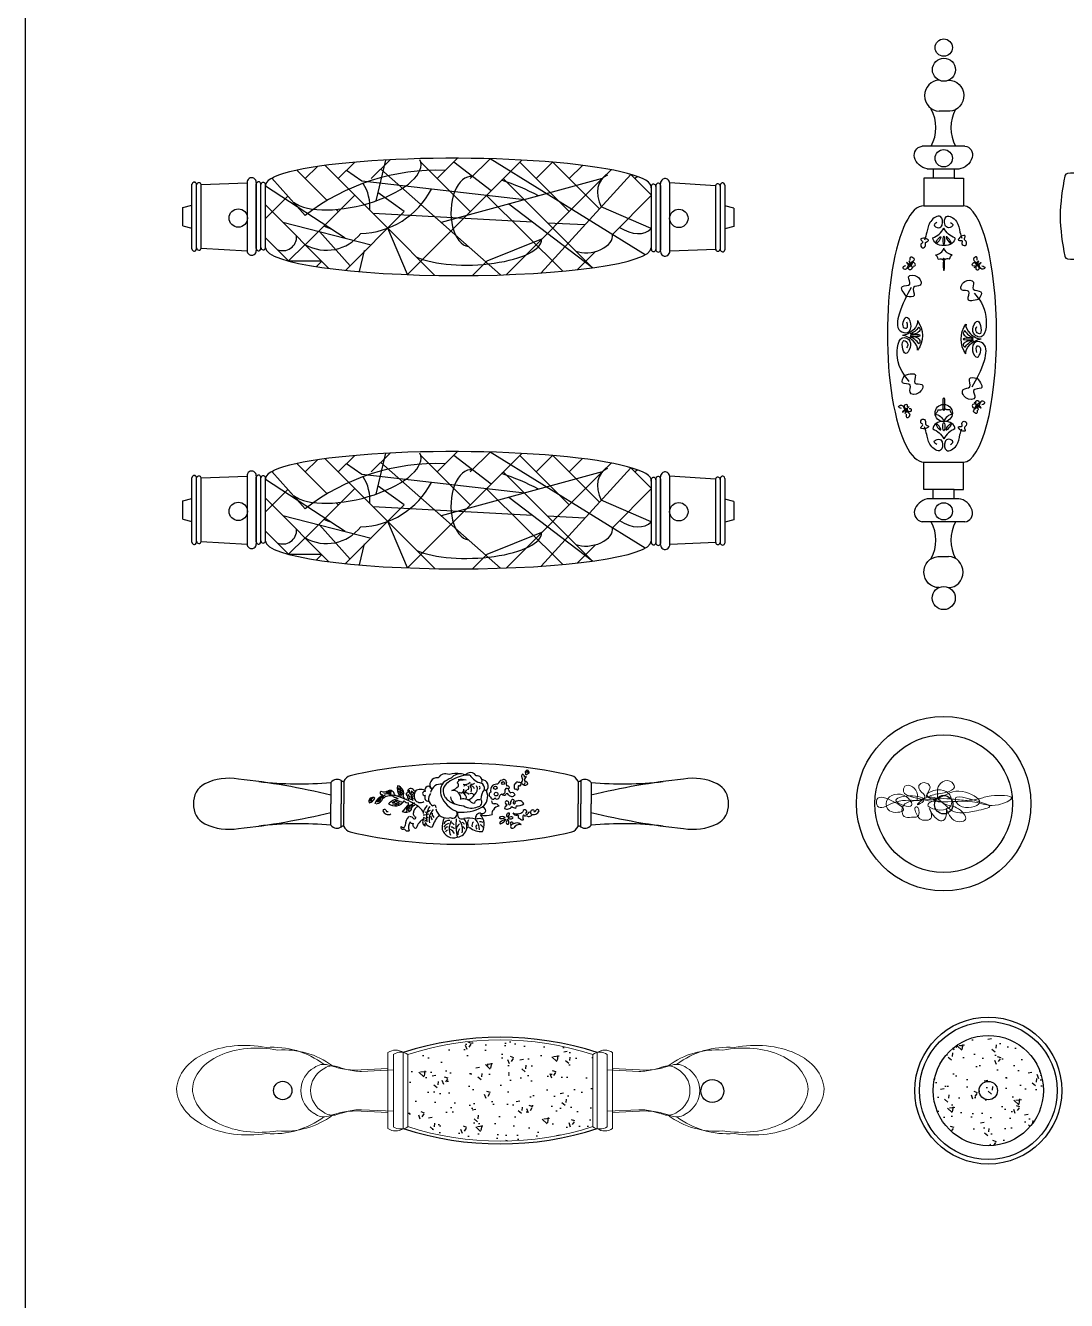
# Model space of a CAD drawing. Header units: millimetres. Extents: x -159347 to -158123, y -76894 to -75818.
# Drawn here: x -159347.4 to -159120.2, y -76603.3 to -76325.1 of the extents above; entities that cross this region are included whole.
import ezdxf

# ---------------------------------------------------------------- set-up
doc = ezdxf.new("R2010")
doc.units = ezdxf.units.MM
doc.header["$LTSCALE"] = 2
doc.header["$MEASUREMENT"] = 0
doc.layers.get('0').update_dxf_attribs({"linetype": 'CONTINUOUS'})
doc.layers.add('标注', color=7, linetype='CONTINUOUS', lineweight=25)

# ---------------------------------------------------------------- blocks, each defined once
blk = doc.blocks.new('LT-03')
h = blk.add_hatch()
h.set_pattern_fill('AR-CONC', color=256, scale=0.05, style=0)
h.set_pattern_definition([(50, (-878.0604, -2109.986), (9.109233, -0.796954), [0.9525, -10.4775]), (355, (-878.06, -2109.986), (-1.76214, 9.552832), [0.762, -8.382]), (100.451, (-877.301, -2110.052), (7.347125, 8.755834), [0.8095, -8.9045]), (46.1842, (-878.06, -2107.446), (13.55395, -2.102116), [1.42875, -15.71625]), (96.6356, (-876.931, -2107.621), (11.87021, 12.37128), [1.21425, -13.35675]), (351.184, (-878.06, -2107.446), (11.87023, 12.37126), [1.143, -12.573]), (21, (-876.7904, -2108.081), (7.580744, -5.113276), [0.9525, -10.4775]), (326, (-876.79, -2108.081), (3.0901, 9.2094), [0.762, -8.382]), (71.4514, (-876.159, -2108.507), (10.670825, 4.096143), [0.8095, -8.9045]), (37.5, (-878.0604, -2109.986), (0.15443, 4.227752), [0, -8.2804, 0, -8.509, 0, -8.41375]), (7.5, (-878.0604, -2109.986), (3.340983, 5.009029), [0, -4.8514, 0, -8.0899, 0, -3.20675]), (327.5, (-880.8925, -2109.986), (6.77953, -0.286437), [0, -3.175, 0, -9.906, 0, -13.1445]), (317.5, (-882.1625, -2109.986), (7.406459, 1.271325), [0, -4.1275, 0, -6.5786, 0, -9.3345])])
edge = h.paths.add_edge_path()
edge.add_arc((52.91, -0.64), 65.46, 162.1035, 197.8965)
edge.add_line((-9.39, -20.76), (6.34, -20.76))
edge.add_arc((-55.96, -0.64), 65.46, 342.1035, 377.8965)
edge.add_line((-9.39, 19.47), (6.34, 19.47))
at = {"lineweight": 13}
for p, q in [((-6.32, 23.81), (-5.97, 31.08)), ((3.27, 23.81), (2.92, 31.08)), ((-6.02, 22.64), (-5.69, 29.55)), ((2.97, 22.64), (2.64, 29.55)), ((-9.8, 23.81), (6.75, 23.81)), ((-9.39, 22.64), (6.34, 22.64)), ((-9.8, 20.47), (6.75, 20.47)), ((-9.39, 19.47), (6.34, 19.47)), ((-9.8, -21.76), (6.75, -21.76)), ((-9.39, -20.76), (6.34, -20.76)), ((-9.39, -23.93), (6.34, -23.93)), ((-6.02, -23.93), (-5.69, -30.83)), ((2.97, -23.93), (2.64, -30.83)), ((-9.8, -25.09), (6.75, -25.09)), ((-6.32, -25.09), (-5.97, -32.37)), ((3.27, -25.09), (2.92, -32.37))]:
    blk.add_line(p, q, dxfattribs=at)
for centre, radius in [((-1.52, 46.71), 2), ((-1.63, -46.79), 2.5)]:
    blk.add_circle(centre, radius)
for centre, radius, start, end in [((7.46, 48.84), 18.4, 175.5402, 216.9799), ((-10.51, 48.84), 18.4, 323.0201, 4.4598), ((7.07, 46.35), 17.44, 175.2674, 216.7578), ((-10.12, 46.35), 17.44, 323.2422, 4.7326), ((-1.52, 37.06), 5.71, 29.59, 150.41), ((-3.9, 37.78), 3.33, 140.8778, 197.6437), ((-1.52, 35.32), 5.33, 28.9979, 151.0021), ((0.85, 37.78), 3.33, 342.3563, 39.1222), ((-56.89, 20.92), 52.27, 15.1217, 17.6437), ((-3.73, 35.91), 3.17, 140.8778, 197.6437), ((0.68, 35.91), 3.17, 342.3563, 39.1222), ((53.84, 20.92), 52.27, 162.3563, 164.8783), ((-54.07, 19.9), 49.66, 15.1217, 17.6437), ((-19.31, 31.08), 13.34, 0, 15.1217), ((16.26, 31.08), 13.34, 164.8783, 180), ((51.02, 19.9), 49.66, 162.3563, 164.8783), ((-18.36, 29.55), 12.67, 0, 15.1217), ((15.31, 29.55), 12.67, 164.8783, 180), ((-7.4, 22.14), 2.92, 145.2169, 214.7831), ((-7.11, 21.06), 2.78, 145.2169, 214.7831), ((4.06, 21.06), 2.78, 325.2169, 34.7831), ((4.35, 22.14), 2.92, 325.2169, 34.7831), ((-7.4, -23.43), 2.92, 145.2169, 214.7831), ((-7.11, -22.34), 2.78, 145.2169, 214.7831), ((4.06, -22.34), 2.78, 325.2169, 34.7831), ((4.35, -23.43), 2.92, 325.2169, 34.7831), ((-19.31, -32.37), 13.34, 344.8783, 0), ((-18.36, -30.83), 12.67, 344.8783, 0), ((15.31, -30.83), 12.67, 180, 195.1217), ((16.26, -32.37), 13.34, 180, 195.1217), ((-56.89, -22.21), 52.27, 342.3563, 344.8783), ((-54.07, -21.19), 49.66, 342.3563, 344.8783), ((51.02, -21.19), 49.66, 195.1217, 197.6437), ((53.84, -22.21), 52.27, 195.1217, 197.6437), ((7.07, -47.63), 17.44, 143.2422, 184.7326), ((-3.9, -39.06), 3.33, 162.3563, 219.1222), ((-3.73, -37.2), 3.17, 162.3563, 219.1222), ((0.68, -37.2), 3.17, 320.8778, 17.6437), ((0.85, -39.06), 3.33, 320.8778, 17.6437), ((-10.12, -47.63), 17.44, 355.2674, 36.7578), ((7.46, -50.13), 18.4, 143.0201, 184.4598), ((-1.52, -38.35), 5.71, 209.59, 330.41), ((-1.52, -36.61), 5.33, 208.9979, 331.0021), ((-10.51, -50.13), 18.4, 355.5402, 36.9799)]:
    blk.add_arc(centre, radius, start, end, dxfattribs=at)
at = {"color": 7}
for centre, start, end in [((55.4, -0.64), 162.0547, 197.9453), ((-58.45, -0.64), 342.0547, 17.9453)]:
    blk.add_arc(centre, 68.53, start, end, dxfattribs=at)
at = {"color": 7, "lineweight": 0}
for centre, start, end in [((52.91, -0.64), 162.1035, 197.8965), ((-55.96, -0.64), 342.1035, 17.8965)]:
    blk.add_arc(centre, 65.46, start, end, dxfattribs=at)
at = {"lineweight": 13, "extrusion": (0, 0, -1)}
for centre, major_axis, ratio, start_param, end_param in [((0.4, 52.54), (2.09, -17.28), 0.66021, 1.519677, 3.186561), ((0.4, 49.97), (2.11, -16.37), 0.660828, 1.522226, 3.18911), ((-3.34, -51.48), (2.8, -16.11), 0.664276, 4.677946, 6.3436), ((-3.34, -54.06), (2.82, -17), 0.663724, 4.675452, 6.341106)]:
    blk.add_ellipse(centre, major_axis=major_axis, ratio=ratio, start_param=start_param, end_param=end_param, dxfattribs=at)
at = {"lineweight": 13}
for centre, major_axis, ratio, start_param, end_param in [((-3.34, 52.77), (-2.82, -17), 0.663724, 1.533859, 3.199513), ((-3.34, 50.2), (-2.8, -16.11), 0.664276, 1.536354, 3.202008), ((0.4, -51.26), (-2.11, -16.37), 0.660828, 4.663818, 6.330702), ((0.4, -53.82), (-2.09, -17.28), 0.66021, 4.66127, 6.328153)]:
    blk.add_ellipse(centre, major_axis=major_axis, ratio=ratio, start_param=start_param, end_param=end_param, dxfattribs=at)
blk = doc.blocks.new('lt-04')
h = blk.add_hatch()
h.set_pattern_fill('AR-CONC', color=256, scale=0.05, style=0)
h.set_pattern_definition([(50, (66909.999, -2663.244), (9.109233, -0.796954), [0.9525, -10.4775]), (355, (66909.999, -2663.244), (-1.76214, 9.55283), [0.762, -8.382]), (100.451, (66910.758, -2663.31), (7.347125, 8.755834), [0.8095, -8.9045]), (46.1842, (66909.999, -2660.704), (13.55395, -2.10212), [1.42875, -15.71625]), (96.6356, (66911.129, -2660.879), (11.87021, 12.37128), [1.21425, -13.35675]), (351.184, (66909.999, -2660.704), (11.87023, 12.37126), [1.143, -12.573]), (21, (66911.269, -2661.339), (7.580744, -5.113276), [0.9525, -10.4775]), (326, (66911.269, -2661.339), (3.0901, 9.2094), [0.762, -8.382]), (71.4514, (66911.901, -2661.765), (10.670825, 4.096143), [0.8095, -8.9045]), (37.5, (66909.9992, -2663.2437), (0.15443, 4.227752), [0, -8.2804, 0, -8.509, 0, -8.41375]), (7.5, (66909.999, -2663.2437), (3.340983, 5.009029), [0, -4.8514, 0, -8.0899, 0, -3.20675]), (327.5, (66907.167, -2663.2437), (6.77953, -0.286437), [0, -3.175, 0, -9.906, 0, -13.1445]), (317.5, (66905.897, -2663.244), (7.40646, 1.271325), [0, -4.1275, 0, -6.5786, 0, -9.3345])])
edge = h.paths.add_edge_path()
edge.add_arc((67799.2, -1342.71), 12, 0, 360)
for radius in [16, 15, 12, 2]:
    blk.add_circle((67799.2, -1342.71), radius)
blk = doc.blocks.new('LC-25')
at = {"color": 0, "lineweight": -3}
for p, q in [((122670.66, 12830.97), (122670.66, 12826.18)), ((122672.94, 12831.37), (122672.94, 12826.18)), ((122673.56, 12831.23), (122673.56, 12826.18)), ((122725.98, 12831.23), (122725.98, 12826.18)), ((122726.61, 12831.37), (122726.61, 12826.18)), ((122728.89, 12830.97), (122728.89, 12826.18)), ((122670.66, 12821.39), (122670.66, 12826.18)), ((122672.94, 12820.99), (122672.94, 12826.18)), ((122673.56, 12821.13), (122673.56, 12826.18)), ((122725.98, 12821.13), (122725.98, 12826.18)), ((122726.61, 12820.99), (122726.61, 12826.18)), ((122728.89, 12821.39), (122728.89, 12826.18))]:
    blk.add_line(p, q, dxfattribs=at)
for centre, radius in [((122691.92, 12824), 0.417), ((122692.08, 12822.59), 0.382), ((122690.34, 12821.55), 0.33), ((122684.96, 12819.06), 0.138)]:
    blk.add_circle(centre, radius, dxfattribs=at)
for centre, radius, start, end in [((122699.35, 12725.81), 109.41, 89.7803, 102.892), ((122700.19, 12725.81), 109.41, 77.108, 90.2197), ((122647.86, 12819.15), 12.74, 80.4957, 115.2843), ((122632.65, 12671.1), 161.55, 76.3905, 83.8467), ((122672.02, 12829.9), 1.73, 58.0097, 141.8004), ((122675.63, 12830.3), 2.27, 107.6744, 155.7966), ((122686.6, 12832.51), 1.68, 260.4113, 324.0075), ((122688.28, 12831.26), 0.422, 0.7396, 140.5604), ((122697.91, 12830.8), 3.34, 151.5289, 221.4137), ((122695.48, 12831.48), 0.57, 179.7148, 268.8022), ((122695.19, 12827.99), 4.4, 53.226, 92.9074), ((122699.67, 12832.1), 4.05, 181.6002, 218.3626), ((122695.93, 12831.42), 0.514, 292.8572, 51.4282), ((122698.12, 12831.75), 0.371, 218.1671, 358.2342), ((122701.07, 12831.25), 2.63, 169.3415, 222.3791), ((122700.68, 12831.41), 2.21, 92.1092, 171.4888), ((122700.17, 12832.3), 1.35, 199.186, 231.2935), ((122702.97, 12831.94), 3.53, 168.4468, 215.2445), ((122698.42, 12833.01), 2.07, 323.8919, 2.1031), ((122699.09, 12832.15), 1.79, 304.791, 352.822), ((122701.52, 12831.26), 2.53, 14.7802, 111.3221), ((122689.33, 12830.93), 11.58, 352.9719, 13.4079), ((122701.96, 12832.24), 0.846, 204.5505, 272.1993), ((122702.99, 12833.7), 1.95, 206.061, 245.1405), ((122698.39, 12831.82), 4, 332.6707, 20.5606), ((122702.48, 12832.51), 1.17, 279.37, 330.0468), ((122702.54, 12832.7), 0.715, 291.3172, 347.6115), ((122698.54, 12831.46), 5.44, 336.6215, 4.679), ((122706.65, 12832.43), 3.22, 297.1304, 345.6333), ((122709.81, 12830.89), 0.739, 331.6904, 92.8316), ((122709.27, 12831.41), 2.24, 327.5025, 21.0685), ((122711.66, 12831.32), 0.944, 28.1481, 107.9819), ((122712.75, 12830.95), 0.521, 35.2475, 170.8709), ((122712.79, 12831.45), 0.436, 331.8526, 134.007), ((122723.92, 12830.3), 2.27, 24.2034, 72.3256), ((122727.52, 12829.9), 1.73, 38.1996, 121.9903), ((122766.9, 12671.1), 161.55, 96.1533, 103.6095), ((122751.69, 12819.15), 12.74, 64.7157, 99.5043), ((122644.65, 12826.45), 4.78, 117.9141, 183.2473), ((122663.5, 12909), 78.36, 263.4362, 275.2416), ((122673.38, 12831.86), 0.659, 228.2179, 286.176), ((122683.5, 12827.28), 1.3, 62.9946, 160.1926), ((122684.6, 12828.15), 0.874, 45.3548, 147.1737), ((122685.43, 12828.6), 0.272, 33.952, 141.8093), ((122685.73, 12828.94), 0.196, 249.9235, 32.5463), ((122685.95, 12829.64), 0.16, 66.4209, 182.8528), ((122685.53, 12829.28), 0.435, 326.3733, 53.5097), ((122686.03, 12829.14), 0.652, 27.8378, 91.685), ((122687.28, 12831.81), 1.35, 224.7588, 301.594), ((122686.61, 12829.06), 0.386, 325.4227, 97.0325), ((122687.08, 12828.84), 0.155, 168.0149, 300.7264), ((122687.37, 12827.86), 0.872, 21.7301, 103.7912), ((122687.89, 12831.5), 0.851, 276.643, 343.5998), ((122688.49, 12830.76), 0.508, 191.5143, 277.6816), ((122688.66, 12828.87), 0.69, 40.5198, 149.0006), ((122688.56, 12830.15), 1.04, 242.3393, 307.1811), ((122688.43, 12830.54), 0.311, 293.2056, 88.7571), ((122689.66, 12828.41), 0.739, 105.6563, 191.7241), ((122689.04, 12828.79), 0.536, 258.6114, 38.7689), ((122690.24, 12830.34), 1.17, 161.8488, 217.0887), ((122689.24, 12830.31), 0.409, 336.2265, 104.7855), ((122688.95, 12830.19), 0.664, 302.931, 355.5573), ((122691.92, 12828.25), 2.61, 115.6713, 146.2304), ((122689.48, 12831.85), 2.17, 277.167, 313.8748), ((122690.57, 12828.4), 1.08, 52.6256, 131.8389), ((122690.5, 12830.24), 1.22, 237.8635, 306.6009), ((122690.91, 12830.46), 0.186, 293.2242, 129.4707), ((122694.16, 12825.25), 3.56, 69.548, 112.6319), ((122695.45, 12831.24), 1.05, 233.7556, 281.6469), ((122695.73, 12831.7), 2.2, 251.8887, 282.0907), ((122695.41, 12829.37), 1.11, 268.9848, 11.2055), ((122698.07, 12835.61), 6.22, 255.3833, 279.8814), ((122696.41, 12830.98), 0.93, 304.4412, 20.2336), ((122697.11, 12830.45), 1.22, 324.2087, 26.8148), ((122699.59, 12831.01), 0.639, 198.1374, 260.702), ((122699.55, 12828.53), 1.04, 330.413, 113.4289), ((122701.66, 12828.32), 1.06, 62.4316, 201.6165), ((122701.88, 12831.09), 0.599, 189.1698, 268.7623), ((122702.91, 12826.81), 2.56, 11.7615, 107.2884), ((122702.41, 12831.2), 1.32, 264.5876, 335.3853), ((122701.79, 12832.65), 2.21, 289.9727, 325.3163), ((122699.83, 12833.43), 6.72, 315.5701, 342.3689), ((122704.99, 12828.43), 1.21, 351.9522, 43.753), ((122703.76, 12829.66), 3.13, 315.4608, 14.8124), ((122706.18, 12829.75), 1.65, 22.4876, 88.4553), ((122704.71, 12828.66), 1.89, 6.4693, 35.1459), ((122703.4, 12829.18), 4.13, 324.7853, 15.0087), ((122708.34, 12825.25), 3.43, 91.7264, 113.3142), ((122707.7, 12828.65), 0.749, 45.6464, 138.046), ((122707.25, 12830.71), 0.868, 269.9536, 326.0583), ((122707.23, 12830.82), 0.646, 316.6875, 37.4845), ((122707.36, 12830.22), 1.01, 319.1445, 63.8339), ((122710.18, 12829.27), 0.296, 58.2295, 204.3535), ((122709.61, 12828.35), 0.854, 334.064, 69.1321), ((122711.72, 12830.81), 1.89, 222.718, 254.6615), ((122710.69, 12830.11), 0.485, 11.0108, 118.0969), ((122709.7, 12830.86), 2.54, 312.925, 3.7694), ((122716.05, 12827.28), 1.3, 19.8074, 117.0054), ((122726.17, 12831.86), 0.659, 253.824, 311.7821), ((122736.05, 12909), 78.36, 264.7584, 276.5638), ((122754.89, 12826.45), 4.78, 356.7527, 62.0859), ((122644.65, 12825.91), 4.78, 176.7527, 242.0859), ((122682.66, 12827.85), 0.409, 198.3677, 314.0525), ((122683.35, 12827.53), 0.399, 68.2489, 176.2501), ((122683.57, 12827.74), 0.175, 117.3746, 270.2353), ((122683.71, 12828.08), 0.526, 254.9737, 43.5601), ((122684.44, 12828.43), 0.362, 259.997, 348.149), ((122685.04, 12828.29), 0.253, 0.526, 163.2234), ((122685.47, 12827.92), 0.415, 116.3418, 218.338), ((122685.47, 12827.99), 0.464, 225.9578, 353.6797), ((122687.05, 12824.53), 2.11, 80.3796, 128.8043), ((122686.78, 12826.59), 1.13, 201.1972, 295.4969), ((122687.02, 12826.84), 1.55, 92.1244, 134.5016), ((122687.35, 12826.96), 1.47, 55.6169, 105.2421), ((122687.27, 12826.03), 0.459, 269.3942, 18.9838), ((122671.38, 12830.88), 16.58, 345.1166, 347.1526), ((122686.08, 12822.89), 4.54, 58.9972, 71.1123), ((122687.84, 12825.92), 0.269, 29.5246, 118.2685), ((122687.15, 12826.03), 0.917, 320.7263, 1.7923), ((122689.41, 12826.24), 1.13, 58.3936, 151.179), ((122687.62, 12826.03), 1.07, 321.0919, 7.7883), ((122688.92, 12826.16), 0.232, 5.1569, 174.8431), ((122689.5, 12825.95), 0.416, 146.5444, 309.9034), ((122688.85, 12827.48), 1.19, 298.6972, 346.447), ((122689.32, 12825.92), 0.532, 327.3617, 78.8108), ((122691.33, 12828.02), 1.29, 264.0266, 336.5856), ((122692.2, 12827.35), 1.18, 211.4918, 276.9485), ((122692.33, 12825.57), 0.606, 356.7321, 89.2279), ((122691.8, 12828.25), 1.03, 313.8923, 16.3962), ((122696.77, 12824.49), 2.98, 123.9884, 204.0387), ((122695.02, 12827.51), 0.836, 63.6423, 165.8777), ((122695.22, 12827.9), 1.03, 190.2738, 258.2182), ((122696.14, 12825.81), 1.06, 94.6215, 217.8888), ((122699.57, 12818.38), 9.68, 84.7699, 117.5036), ((122697.42, 12823.96), 3.21, 57.259, 115.0905), ((122697.06, 12825.42), 0.593, 44.7324, 160.8352), ((122699.15, 12827.31), 2.23, 221.5582, 286.1289), ((122696.9, 12812.82), 14.02, 72.3196, 80.7428), ((122698.11, 12821.69), 6.74, 30.0898, 69.742), ((122700.2, 12822.45), 3.85, 37.066, 75.6361), ((122699.85, 12824.28), 2.31, 7.9284, 55.4222), ((122705.78, 12826.93), 0.424, 154.6066, 313.1938), ((122705.31, 12825.07), 1.73, 316.9813, 64.045), ((122708.2, 12824.87), 3.2, 97.9056, 120.2913), ((122705.45, 12828.61), 2.79, 313.6861, 354.5047), ((122708.83, 12824.38), 1.52, 32.766, 120.2211), ((122712.06, 12830.35), 4.51, 210.5276, 242.7485), ((122709.14, 12828.04), 1.23, 276.1742, 357.2078), ((122718.12, 12838.75), 14.83, 236.78, 265.8413), ((122710.01, 12827.51), 0.95, 274.485, 1.0768), ((122702.84, 12836.44), 12.81, 304.8738, 315.7257), ((122696.67, 12834.25), 15.99, 330.6316, 334.428), ((122712.18, 12826.41), 1.66, 62.1951, 137.5532), ((122711.35, 12826.08), 0.49, 69.6849, 137.4374), ((122710.21, 12827.77), 1.31, 325.3, 358.0986), ((122718.71, 12820.97), 8.99, 129.8036, 144.5757), ((122711.59, 12824.96), 1.04, 33.6926, 98.4146), ((122709.93, 12829.86), 3.41, 298.1861, 309.4454), ((122712.6, 12827.09), 0.954, 123.1096, 161.7762), ((122714.56, 12824.08), 2.56, 55.1889, 145.3226), ((122713.56, 12825.82), 0.451, 145.5233, 202.8872), ((122714.93, 12824.12), 2.07, 84.1585, 138.4785), ((122714.21, 12825.78), 0.676, 117.3447, 167.6346), ((122712.95, 12829.38), 4.43, 281.2322, 313.7583), ((122714.47, 12825.88), 0.538, 80.4248, 156.0665), ((122714.85, 12826.89), 1.03, 251.9046, 294.0149), ((122716.2, 12827.53), 0.399, 3.7499, 111.7511), ((122716.88, 12827.85), 0.409, 225.9475, 341.6323), ((122714.28, 12828.88), 5.26, 297.9983, 324.4644), ((122718.92, 12824.41), 1.78, 95.3538, 160.0534), ((122716.04, 12827.24), 3.2, 298.9456, 340.7443), ((122719.59, 12824.5), 1.95, 139.3469, 164.7816), ((122720.77, 12824.09), 1.92, 103.8522, 154.9986), ((122719.53, 12825.61), 0.86, 235.0016, 23.8492), ((122754.89, 12825.91), 4.78, 297.9141, 3.2473), ((122632.65, 12981.26), 161.55, 276.1533, 283.6095), ((122687.12, 12822.79), 0.251, 6.0791, 202.4601), ((122687.58, 12822.58), 0.317, 322.1723, 132.3633), ((122688.39, 12823.54), 0.983, 38.2771, 136.9042), ((122688.33, 12824.3), 0.66, 188.0483, 294.2748), ((122688.18, 12825.54), 0.33, 195.9951, 327.6924), ((122688.44, 12823.08), 0.637, 2.0259, 75.0709), ((122689.51, 12823.17), 0.444, 187.7448, 336.0088), ((122689.47, 12824.17), 0.307, 184.3693, 343.8334), ((122690.17, 12823.69), 0.568, 35.5644, 135.7571), ((122690.58, 12823.29), 0.731, 86.1436, 204.4925), ((122690.28, 12824.96), 1.01, 290.4301, 355.8939), ((122691.73, 12824.55), 0.555, 34.2006, 142.2759), ((122692.63, 12824.69), 0.473, 357.805, 158.2608), ((122691.33, 12823.24), 1.81, 318.8945, 11.1507), ((122692.9, 12824.13), 0.575, 290.5989, 69.4011), ((122695.16, 12822.27), 1.5, 137.9785, 266.1848), ((122692.02, 12819.51), 4.27, 54.2635, 61.7459), ((122695.86, 12822.73), 1.37, 169.5328, 240.8083), ((122692.17, 12825.06), 3.14, 318.4124, 1.6662), ((122695.86, 12822.58), 0.367, 124.7487, 248.2285), ((122695.74, 12826.23), 0.981, 260.6727, 321.0067), ((122697.56, 12822.92), 1.48, 123.7278, 210.5703), ((122698.9, 12822.87), 2.51, 105.8543, 149.4617), ((122697.42, 12824.4), 0.561, 211.3566, 309.9892), ((122698.39, 12823), 1.02, 149.3129, 228.1109), ((122698.86, 12825), 1.3, 224.9611, 285.8434), ((122698.34, 12822.66), 0.348, 97.12, 247.1681), ((122698.77, 12823.1), 0.261, 17.2282, 190.8239), ((122699.81, 12824.86), 1.26, 166.4808, 254.371), ((122699.77, 12823.08), 0.641, 50.9256, 198.4911), ((122701.62, 12825.03), 1.85, 174.8787, 277.0038), ((122702.82, 12820), 3.34, 107.1203, 137.5748), ((122701.51, 12823.35), 2.27, 298.6924, 38.7649), ((122701.12, 12823.42), 3.27, 323.1414, 30.2694), ((122704.26, 12824.13), 2.38, 262.4787, 347.5722), ((122705.18, 12821.92), 1.56, 259.121, 42.3743), ((122707.05, 12824.77), 0.828, 324.0495, 96.3929), ((122706.96, 12823.12), 0.903, 296.8454, 17.7376), ((122707.91, 12823.85), 0.468, 258.9447, 113.7619), ((122708.81, 12825.59), 2.64, 249.1179, 303.4976), ((122708.19, 12824.44), 2.06, 320.4838, 21.8025), ((122711.01, 12823.51), 0.758, 189.7291, 331.7902), ((122712.22, 12823.97), 2.04, 142.6608, 155.3792), ((122717.09, 12820.76), 7.57, 147.5397, 152.626), ((122710.99, 12823.61), 0.61, 108.3577, 180.796), ((122711.12, 12823.11), 0.636, 114.5458, 149.1661), ((122708.07, 12824.01), 2.9, 345.2631, 29.9376), ((122710.6, 12824.35), 0.931, 24.4149, 72.8443), ((122710.45, 12823.39), 0.936, 345.2865, 47.0295), ((122710.6, 12823.76), 1.05, 13.5674, 61.6529), ((122711.68, 12825.11), 0.233, 13.2889, 175.5037), ((122711.28, 12824.66), 0.495, 327.2503, 70.3913), ((122711.84, 12823.4), 0.29, 84.453, 236.7537), ((122711.65, 12824.01), 0.389, 304.4213, 83.1696), ((122712.03, 12824.47), 0.699, 4.3431, 100.2032), ((122714.35, 12823.86), 1.75, 157.6269, 258.6029), ((122714.36, 12823.02), 1.73, 137.3925, 158.4856), ((122713.71, 12823.24), 0.773, 138.9696, 186.1705), ((122716.6, 12824.33), 3.42, 176.5558, 211.5376), ((122713.99, 12823.04), 0.788, 164.9061, 213.5841), ((122713.98, 12824.94), 1.07, 230.8858, 253.6826), ((122708.27, 12816.33), 8.96, 51.3288, 55.5126), ((122713.97, 12823.45), 0.954, 43.8688, 117.4561), ((122711.57, 12822.74), 2.5, 346.1176, 38.4626), ((122714.6, 12824.01), 1.38, 222.0388, 238.9651), ((122714.24, 12817.68), 7.76, 88.2634, 93.71), ((122705.97, 12806.37), 20.25, 63.8702, 67.2002), ((122714.46, 12826.6), 0.981, 247.2139, 294.632), ((122715.7, 12824.24), 1.05, 186.9516, 292.9921), ((122715.7, 12826.62), 2.23, 248.5015, 313.9505), ((122716.71, 12825.15), 1.8, 222.9659, 258.7949), ((122715.68, 12823.55), 0.285, 161.8692, 229.7477), ((122715.09, 12827.67), 3.84, 278.2259, 285.2333), ((122716.1, 12823.56), 0.448, 180.6911, 217.958), ((122715.61, 12826.08), 2.39, 275.0665, 291.054), ((122715, 12827.03), 3.65, 286.5369, 295.649), ((122716.99, 12821.7), 1.79, 67.6512, 119.2638), ((122719.27, 12823.74), 2.32, 140.2085, 163.3598), ((122717.52, 12824.27), 0.173, 67.4351, 244.6101), ((122717.52, 12823.73), 0.396, 292.1179, 100.7482), ((122717.29, 12825.85), 1.24, 285.2045, 338.5345), ((122719.25, 12825.99), 1.06, 288.9712, 336.5503), ((122720.52, 12825.02), 0.873, 129.5331, 167.6343), ((122766.9, 12981.26), 161.55, 256.3905, 263.8467), ((122647.86, 12833.21), 12.74, 244.7157, 279.5043), ((122663.5, 12743.36), 78.36, 84.7584, 96.5638), ((122672.02, 12822.46), 1.73, 218.1996, 301.9903), ((122673.38, 12820.5), 0.659, 73.824, 131.7821), ((122675.63, 12822.06), 2.27, 204.2034, 252.3256), ((122685.43, 12821.17), 0.832, 42.9666, 138.3256), ((122685.66, 12821.95), 0.882, 194.8794, 258.2854), ((122684.4, 12821.09), 1.19, 306.3141, 356.9109), ((122685.14, 12821.07), 0.935, 267.8714, 295.4894), ((122685.68, 12821.34), 0.326, 159.0067, 252.7555), ((122685.79, 12821.42), 0.407, 51.2323, 174.4061), ((122686.31, 12820.2), 0.765, 178.1821, 238.5006), ((122685.72, 12820.04), 0.524, 290.9966, 2.2227), ((122686.4, 12820.84), 0.457, 146.1686, 211.2532), ((122684.86, 12819.78), 1.41, 11.2689, 35.7169), ((122685.92, 12821.42), 0.339, 287.2205, 68.2744), ((122686.65, 12821.69), 0.32, 141.5201, 298.3377), ((122686.6, 12821.95), 0.215, 37.6662, 196.4927), ((122686.66, 12822.42), 0.355, 288.2243, 50.7215), ((122687.09, 12821.85), 0.526, 236.66, 341.326), ((122687.38, 12822.15), 0.51, 293.648, 28.1841), ((122689.29, 12822.52), 0.353, 105.9609, 302.0638), ((122688.62, 12821.66), 1.02, 343.2865, 33.2454), ((122690.2, 12821.34), 0.599, 177.8289, 309.7208), ((122690.44, 12821.94), 1.06, 277.5448, 351.5632), ((122691.64, 12823.86), 2.09, 266.0632, 300.1079), ((122696.13, 12821), 1.09, 162.9055, 281.9053), ((122694.55, 12817.84), 3.75, 30.4605, 80.1241), ((122697.81, 12823.23), 1.16, 200.9217, 267.4455), ((122697.31, 12820.82), 0.963, 63.4365, 126.9501), ((122698.82, 12820.32), 1.51, 71.7161, 135.9872), ((122697.63, 12828.16), 8.42, 271.0563, 307.2199), ((122698.7, 12822.46), 0.471, 232.4093, 342.2746), ((122699.63, 12823.61), 2.87, 249.3703, 285.3974), ((122699.67, 12821.91), 1.05, 241.6179, 338.5809), ((122699.94, 12822.04), 2.57, 255.9126, 321.5436), ((122700.79, 12822), 0.5, 149.9528, 253.6813), ((122700.49, 12825.11), 4.89, 287.3298, 311.6697), ((122703.22, 12821.42), 1.96, 246.7259, 328.5063), ((122707.1, 12822.81), 0.565, 195.7737, 298.5226), ((122723.92, 12822.06), 2.27, 287.6744, 335.7966), ((122726.17, 12820.5), 0.659, 48.2179, 106.176), ((122727.52, 12822.46), 1.73, 238.0097, 321.8004), ((122736.05, 12743.36), 78.36, 83.4362, 95.2416), ((122751.69, 12833.21), 12.74, 260.4957, 295.2843), ((122699.35, 12926.55), 109.41, 257.108, 270.2197), ((122684.64, 12819.15), 0.163, 79.3077, 296.5918), ((122684.87, 12819.28), 0.207, 65.1796, 171.2165), ((122684.89, 12818.89), 0.216, 147.1014, 302.9341), ((122685.15, 12819.47), 0.189, 297.9218, 181.0608), ((122685.07, 12818.92), 0.224, 253.8, 6.8782), ((122685.17, 12819.1), 0.216, 305.4223, 71.9995), ((122697.61, 12820.59), 1.42, 207.8345, 297.7582), ((122698.96, 12818.64), 0.975, 68.8338, 134.8833), ((122700.19, 12926.55), 109.41, 269.7803, 282.892), ((122700.74, 12826.67), 7.26, 262.3289, 283.5484)]:
    blk.add_arc(centre, radius, start, end, dxfattribs=at)
blk = doc.blocks.new('lt-12')
for centre, radius in [((67863.32, -1340.2), 19), ((67863.32, -1340.2), 15), ((67863.1, -1340.21), 2)]:
    blk.add_circle(centre, radius)
at = {"color": 30, "lineweight": 0}
blk.add_open_spline([(67863.72, -1339.79), (67864.14, -1338.06), (67865.07, -1334.25), (67867.66, -1341.5), (67860.67, -1342.86), (67862.7, -1334.73), (67864.91, -1340.45), (67867.16, -1343.05), (67863.32, -1350.45), (67861.72, -1344.12), (67865.71, -1341.55), (67864.06, -1346.84), (67862.65, -1351.54), (67861.5, -1345.93), (67860.82, -1342.59), (67863.99, -1339.71), (67865.65, -1337), (67862.47, -1333.59), (67864.49, -1337.28), (67865.43, -1332.64), (67863.97, -1327.84), (67861.75, -1334.44), (67866.25, -1331.66), (67865.03, -1327.1), (67860.96, -1327.99), (67861.67, -1332.89), (67864.03, -1329.01), (67865.54, -1325.35), (67861.57, -1325.72), (67864.41, -1330.17), (67863.81, -1334), (67864.4, -1338.3), (67864.45, -1341.79), (67863.88, -1344.74), (67864.25, -1347.87), (67865.28, -1350.36), (67865.07, -1357.1), (67862.24, -1350.95), (67864.45, -1346.42), (67863.2, -1339.57), (67864.37, -1334.79), (67865.44, -1331.12), (67868.22, -1331.85), (67866.23, -1335.15), (67863.46, -1333.95), (67864.76, -1337.16), (67865.89, -1334.91), (67867.43, -1334.6), (67868.24, -1336.04), (67866.88, -1337.98), (67864.75, -1335.44), (67863.89, -1339.18), (67866.21, -1338.66), (67867.98, -1339.25), (67868.76, -1341.48), (67866.6, -1343.17), (67865.51, -1340.2), (67865.46, -1337.84), (67863.73, -1335.01), (67864, -1331.72), (67861.82, -1330.97), (67860.11, -1331.41), (67860.44, -1333.08), (67860.22, -1334.71), (67861.64, -1334.94), (67862.61, -1334.62), (67862.59, -1333.52), (67860.89, -1334.33), (67859.8, -1335.03), (67859.58, -1336.32), (67860.11, -1338.22), (67863.02, -1336.69), (67861.03, -1337.67), (67860.21, -1338.3), (67859.2, -1339.93), (67860.57, -1341.04), (67863.48, -1340.52), (67859.01, -1341.61), (67859.38, -1346.36), (67863.09, -1343), (67862.87, -1340.69), (67863.71, -1339.68), (67863.88, -1339.47)], degree=3, knots=[0, 0, 0, 0, 5.06455, 11.151948, 16.105275, 22.595288, 25.978574, 33.835117, 39.921244, 45.972362, 48.18819, 55.534441, 58.910757, 63.116802, 70.432933, 74.206993, 79.859018, 82.52762, 84.618626, 89.107251, 93.388532, 98.230273, 101.30832, 107.43999, 110.453104, 114.671226, 118.445253, 123.58747, 125.593341, 130.114976, 137.704683, 143.706849, 147.475801, 152.152481, 156.167526, 159.823689, 165.185799, 169.063005, 175.085671, 186.837769, 194.968162, 197.858072, 199.470781, 203.958793, 205.730845, 208.118284, 210.822943, 212.170394, 213.957426, 216.173721, 218.975923, 221.933607, 223.939529, 226.532533, 229.49031, 231.70608, 234.596018, 238.9004, 242.481667, 248.089782, 249.490848, 251.592508, 253.820584, 255.607956, 257.434678, 258.726603, 258.948277, 261.643143, 262.751019, 264.794968, 266.581917, 269.322024, 270.312828, 273.150497, 274.83871, 276.881678, 279.096794, 282.669333, 286.6661, 291.097656, 295.303792, 296.411956, 296.411956, 296.411956, 296.411956], dxfattribs=at)
blk = doc.blocks.new('LT-07')
for p, q in [((-7.95, 50.07), (-7.95, 49.92)), ((-7.47, 50.5), (6.64, 50.5)), ((-2.45, 52.5), (-2.95, 50.5)), ((-2.45, 52.5), (1.55, 52.5)), ((1.55, 52.5), (2.05, 50.5)), ((7.05, 50.01), (7.05, 49.99)), ((-7.31, 48.5), (-7.93, 38.5)), ((-7.47, 49.5), (6.62, 49.5)), ((-7.31, 48.5), (6.51, 48.5)), ((6.51, 48.5), (6.9, 38.5)), ((-8.87, 37.62), (-8.87, 37.38)), ((7.11, 38.5), (-7.93, 38.5)), ((7.03, 36.5), (-7.92, 36.5)), ((-7.39, 36.5), (6.71, 36.5)), ((8.01, 37.5), (8.01, 37.5)), ((-10.1, 29.48), (-5.09, 34.5)), ((-7.88, 36.07), (-7.88, 35.92)), ((-7.4, 35.5), (6.69, 35.5)), ((-7.38, 35.5), (-7.38, 35.45)), ((-7.24, 34.5), (6.58, 34.5)), ((-5.11, 17.15), (6.18, 34.5)), ((4.02, 29.64), (-0.84, 34.5)), ((0.63, 33.03), (2.1, 34.5)), ((7.12, 36.01), (7.12, 35.99)), ((-11.72, 20.68), (0.63, 33.03)), ((-1.65, 30.75), (-6.56, 11.47)), ((-0.22, 25.84), (7.9, 33.12)), ((8.09, 32.75), (7.81, 33.03)), ((-10.1, 29.48), (-10.1, 22.3)), ((-10.1, 29.48), (-6.51, 25.89)), ((4.22, 15.07), (-6.56, 25.84)), ((3.04, 21.07), (9.65, 27.68)), ((10.45, 23.2), (7.81, 25.84)), ((-10.15, 22.25), (-11.32, 23.43)), ((-11.14, 16.06), (-3.69, 22.73)), ((-2.96, 7.88), (10.69, 21.53)), ((0.63, 4.29), (-12.14, 17.06)), ((0.63, 18.66), (1.11, 19.13)), ((7.23, 13.54), (9.6, 16.87)), ((11.39, 15.08), (7.81, 18.66)), ((-12.42, 14.02), (-7.85, 12.94)), ((-7.92, 12.84), (-7.85, 12.94)), ((3.19, -21.88), (7.23, 13.54)), ((11.92, 7.37), (7.81, 11.47)), ((-13.13, -16.66), (9.87, 9.42)), ((-1.66, -23.64), (0.2, 11.05)), ((0.63, 4.29), (4.69, 9.99)), ((3, 10.39), (11.87, 8.3)), ((-13.23, -2.39), (-2.96, 7.88)), ((-13.06, 3.61), (-2.96, 7.88)), ((11.85, -21.3), (-13.06, 3.61)), ((0.63, -10.08), (11.41, 0.7)), ((7.81, -38.82), (-1.75, -3.75)), ((12.25, -7.33), (7.81, -2.89)), ((5.19, -14.64), (11.41, -6.49)), ((-10.15, -13.67), (-13.26, -10.56)), ((12.14, -14.4), (7.81, -10.08)), ((-12.32, -30.21), (4.14, -13.59)), ((-5.39, -25.62), (-10.15, -13.67)), ((-8.74, -48.18), (12.14, -14.4)), ((7.81, -38.82), (-13.09, -17.91)), ((-11.58, -36.66), (7.81, -17.26)), ((-11.58, -36.66), (2.27, -18.48)), ((0.63, -31.63), (11.41, -20.86)), ((11.39, -28.02), (7.81, -24.45)), ((8.74, -45.07), (-12.7, -25.49)), ((-2.27, -35.01), (-1.84, -26.91)), ((1.23, -38.21), (11.39, -28.06)), ((10.71, -34.53), (7.81, -31.63)), ((-10.15, -35.22), (-12, -33.38)), ((-8.03, -37.34), (-10.34, -35.03)), ((-3.05, -49.5), (1.66, -38.61)), ((9.75, -40.75), (7.81, -38.82)), ((4.13, -49.5), (-4.33, -41.04)), ((4.31, -49.5), (8.74, -45.07)), ((8.29, -46.47), (7.81, -46)), ((6.18, -49.5), (-7.64, -49.5)), ((-9.07, -52.51), (-9.07, -52.5)), ((-8.18, -51.02), (-8.18, -50.99)), ((-8.09, -51.5), (6.86, -51.5)), ((6.34, -51.5), (-7.76, -51.5)), ((6.34, -50.5), (-7.75, -50.5)), ((6.33, -50.5), (6.33, -50.46)), ((6.82, -51.08), (6.82, -50.93)), ((7.81, -52.62), (7.81, -52.38)), ((-8.17, -53.5), (6.87, -53.5)), ((-7.57, -63.51), (-7.95, -53.5)), ((6.25, -63.5), (6.87, -53.5)), ((6.25, -63.5), (-7.57, -63.5)), ((-8.1, -65.02), (-8.1, -64.99)), ((6.41, -65.5), (-7.69, -65.5)), ((6.41, -64.5), (-7.68, -64.5)), ((-2.6, -67.5), (-3.1, -65.5)), ((1.4, -67.5), (1.9, -65.5)), ((6.9, -65.08), (6.9, -64.93)), ((1.4, -67.5), (-2.6, -67.5))]:
    blk.add_line(p, q)
for centre in [(-0.76, 40.43), (-0.84, -55.49)]:
    blk.add_circle(centre, 2)
for centre, radius, start, end in [((-7.46, 50), 0.5, 88.9837, 271.5387), ((6.54, 50), 0.508, 279.2217, 79.1163), ((-7.25, 48.99), 0.502, 90.16, 262.8802), ((6.41, 49), 0.509, 281.261, 79.8313), ((-7.87, 37.5), 1, 86.5896, 272.8019), ((-7.39, 36), 0.5, 88.9837, 271.5387), ((6.61, 36), 0.508, 279.2217, 79.1163), ((7.01, 37.5), 1, 268.6361, 96.1694), ((-7.17, 34.99), 0.502, 90.16, 262.8802), ((6.48, 35), 0.509, 281.261, 79.8313), ((-4.84, 30.73), 3.02, 155.3982, 273.0025), ((13.77, 14.28), 17.91, 128.4703, 133.0488), ((1.7, 21.22), 9.46, 150.7852, 231.8788), ((-36.91, -2.8), 46.55, 357.6959, 37.9772), ((13.77, 14.28), 17.91, 155.2281, 160.8295), ((13.77, 14.28), 17.91, 181.6013, 242.5307), ((1.7, 21.22), 9.46, 265.404, 302.4369), ((-36.91, -2.8), 46.55, 331.6001, 342.3758), ((-7.54, -50.01), 0.509, 101.261, 259.8313), ((6.12, -50), 0.502, 270.16, 82.8802), ((-8.06, -52.51), 1, 88.6361, 276.1694), ((-7.67, -51.01), 0.508, 99.2217, 259.1163), ((6.33, -51), 0.5, 268.9837, 91.5387), ((6.81, -52.5), 1, 266.5896, 92.8019), ((-7.47, -64.01), 0.509, 101.261, 259.8313), ((6.19, -64), 0.502, 270.16, 82.8802), ((-7.6, -65.01), 0.508, 99.2217, 259.1163), ((6.4, -65), 0.5, 268.9837, 91.5387)]:
    blk.add_arc(centre, radius, start, end)
for centre, major_axis, ratio, start_param, end_param in [((-7.24, -7.5), (0, -42), 0.143836, 3.141593, 6.283185), ((6.18, -7.5), (0.18, 42.02), 0.144445, 3.112966, 6.313059), ((7.81, 15.07), (-3.59, 14.37), 0.402356, 0.311204, 3.230887), ((7.81, 15.07), (-3.59, 14.37), 0.402356, 0.18147, 0.236763), ((-5.97, -10.66), (-0.58, 14.95), 0.334564, 0.600142, 3.141593), ((0.66, -10.12), (-7.65, 0.21), 0.555139, 3.085774, 6.227367), ((-5.3, -36.2), (0.98, -4.84), 0.59058, 3.889789, 6.283185), ((2.38, -44.16), (5.53, 5.24), 0.65815, -0.238717, 1.123598), ((2.38, -44.16), (5.53, 5.24), 0.65815, 1.928379, 3.17013)]:
    blk.add_ellipse(centre, major_axis=major_axis, ratio=ratio, start_param=start_param, end_param=end_param)
blk = doc.blocks.new('LT-23')
for p, q in [((1.22, 51.05), (-1.08, 51.05)), ((-4.61, 43.46), (4.69, 43.47)), ((-2.31, 36.46), (-4.31, 36.46)), ((-4.31, 36.46), (-4.31, 30.46)), ((-3.3, 38.46), (3.54, 38.47)), ((-2.31, 38.46), (-2.31, 36.46)), ((-2.31, 36.46), (2.29, 36.47)), ((2.29, 38.47), (2.29, 36.47)), ((2.29, 36.47), (4.29, 36.47)), ((4.29, 36.47), (4.29, 30.47)), ((4.29, 30.47), (-4.31, 30.46)), ((-4.31, -31.3), (-4.31, -25.3)), ((4.29, -25.31), (-4.31, -25.3)), ((4.29, -31.31), (4.29, -25.31)), ((-2.31, -31.3), (-4.31, -31.3)), ((-2.31, -33.3), (-2.31, -31.3)), ((-2.31, -31.3), (2.29, -31.31)), ((2.29, -33.31), (2.29, -31.31)), ((2.29, -31.31), (4.29, -31.31)), ((-3.3, -33.3), (3.54, -33.31)), ((-4.61, -38.3), (4.69, -38.31)), ((-1.34, -45.9), (0.95, -45.9))]:
    blk.add_line(p, q)
for centre, radius in [((-0.04, 60.07), 2.51), ((-0.04, 41.19), 1.88), ((-0.04, 19.81), 1.88), ((-0.04, -35.66), 1.88), ((-0.09, -54.92), 2.51), ((-0.05, -59.73), 1.88)]:
    blk.add_circle(centre, radius)
for centre, start, end in [((-10.07, 47.46), 331.8062, 28.1938), ((10.15, 47.47), 151.8062, 208.1938), ((-10.07, -42.3), 331.8062, 28.1938), ((10.15, -42.31), 151.8062, 208.1938)]:
    blk.add_arc(centre, 8.47, start, end)
for centre, major_axis, ratio, start_param, end_param in [((-1.08, 54.42), (0, -3.37), 0.943057, 3.141593, 6.283185), ((-3.71, 40.96), (-2.14, 1.9), 0.770421, -0.617815, 2.330447), ((3.31, 40.97), (2.88, 1.33), 0.773337, 4.445964, 7.046682), ((-4.29, 2.58), (-0.02, 27.88), 0.26044, 0, 3.135731), ((4.29, 2.58), (0, -27.89), 0.284417, 0, 3.144277), ((-2.95, 26.2), (2.7, 2.43), 0.768459, 4.254797, 5.169981), ((-0.08, 23.26), (2.39, 0), 0.70014, 3.141593, 6.283185), ((-1.48, 21.39), (1.29, 1.09), 0.633168, 3.862491, 5.497697), ((-2.59, 17.83), (0.41, 2.27), 0.546193, -0.885074, -0.152626), ((-0.16, 19.06), (-0.094, -0.151), 0.515171, 3.141593, 6.283185), ((2, 17.46), (-1.96, 1.36), 0.497875, -0.861917, -0.103628), ((7.91, 4.89), (2.08, -1.6), 0.557896, 3.402981, 5.597404), ((-7.13, 1.71), (-2.08, 1.6), 0.557896, 3.402981, 5.597404), ((-5.96, 1.89), (1.51, -1.37), 0.502735, 1.063064, 2.31944), ((6.74, 4.72), (-1.51, 1.37), 0.502735, 1.063064, 2.31944), ((-1.92, -12.17), (1.78, -1.24), 0.546193, -0.885074, -0.152626), ((0.01, -13.68), (0.088, 0.142), 0.515171, 3.141593, 6.283185), ((2.4, -12.55), (-0.36, -2.17), 0.597536, -0.916029, -0.256861), ((1.24, -15.88), (-1.22, -1.03), 0.633168, 3.862491, 5.497697), ((2.79, -21.24), (-2.7, -2.43), 0.768459, 4.254797, 5.169981), ((0.95, -49.27), (0, 3.37), 0.943057, 3.141593, 6.283185)]:
    blk.add_ellipse(centre, major_axis=major_axis, ratio=ratio, start_param=start_param, end_param=end_param)
at = {"extrusion": (0, 0, -1)}
for centre, major_axis, ratio, start_param, end_param in [((1.09, 54.42), (0.12, -3.37), 0.943057, 3.141593, 6.283185), ((2.79, 26.2), (-2.7, 2.43), 0.768459, 4.254797, 5.169981), ((1.33, 21.39), (-1.29, 1.09), 0.633168, 3.862491, 5.497697), ((2.56, 17.87), (-0.38, 2.3), 0.597536, -0.916029, -0.256861), ((-2.02, 17.46), (1.89, 1.31), 0.546193, -0.885074, -0.152626), ((0.03, 19.06), (0.094, -0.151), 0.515171, 3.141593, 6.283185), ((-7.19, 5.64), (2.17, 1.57), 0.55097, 0.213744, 2.381805), ((-9.24, 3.69), (-3.84, 3.84), 1, 1.717394, 2.991463), ((10.03, 2.92), (3.84, -3.84), 1, 1.717394, 2.991463), ((-5.99, 5.51), (1.51, 1.37), 0.502735, 1.063064, 2.31944), ((7.98, 0.96), (-2.17, -1.57), 0.55097, 0.213744, 2.381805), ((6.78, 1.1), (-1.51, -1.37), 0.502735, 1.063064, 2.31944), ((-2.46, -12.52), (0.39, -2.14), 0.546193, -0.885074, -0.152626), ((-0.17, -13.68), (-0.088, 0.142), 0.515171, 3.141593, 6.283185), ((1.87, -12.17), (-1.85, -1.28), 0.497875, -0.861917, -0.103628), ((-0.08, -18.3), (2.39, 0), 0.70014, 3.141593, 6.283185), ((-1.41, -15.88), (1.22, -1.03), 0.633168, 3.862491, 5.497697), ((-2.95, -21.24), (2.7, -2.43), 0.768459, 4.254797, 5.169981), ((-3.71, -35.8), (-2.14, -1.9), 0.770421, -0.617815, 2.330447), ((3.31, -35.81), (2.88, -1.33), 0.773337, 4.445964, 7.046682), ((-1.22, -49.27), (-0.12, 3.37), 0.943057, 3.141593, 6.283185)]:
    blk.add_ellipse(centre, major_axis=major_axis, ratio=ratio, start_param=start_param, end_param=end_param, dxfattribs=at)
for centre, major_axis, ratio in [((-1.1, 22.81), (0.535, 0.696), 0.230894), ((-0.06, 22.76), (0, 0.924), 0.264043), ((-0.07, 17.74), (0, 1.31), 0.131937), ((1.13, -17.83), (-0.535, -0.696), 0.230894)]:
    blk.add_ellipse(centre, major_axis=major_axis, ratio=ratio)
for centre, major_axis, ratio in [((1.13, 22.79), (-0.535, 0.696), 0.230894), ((-5.35, 3.7), (-1.08, 0), 0.168003), ((6.13, 2.91), (1.08, 0), 0.168003), ((-0.08, -12.44), (0, -1.24), 0.131937), ((-1.1, -17.85), (0.535, -0.696), 0.230894), ((-0.06, -17.8), (0, -0.924), 0.264043)]:
    blk.add_ellipse(centre, major_axis=major_axis, ratio=ratio, dxfattribs=at)
for points in [[(-1.5, 26.61), (-2.05, 26.09), (-1.1, 25.49), (-0.33, 26.08), (-0.66, 27.91), (-2.8, 26.88), (-3.58, 24.5), (-3.96, 23.25)], [(1.49, 26.61), (2.04, 26.09), (1.09, 25.49), (0.32, 26.08), (0.65, 27.91), (2.79, 26.88), (3.65, 24.5), (4.14, 22.79)], [(-3.81, 23.64), (-4.72, 23.68), (-4.54, 22.94), (-4.94, 22.48), (-4.74, 21.62), (-3.99, 22.05), (-4.03, 22.63), (-3.27, 22.77), (-3.81, 23.64)], [(4, 23.25), (3.29, 22.68), (3.91, 22.25), (3.91, 21.64), (4.62, 21.12), (4.91, 21.94), (4.5, 22.35), (4.98, 22.95), (4, 23.25)], [(-7.35, 19.18), (-7.18, 19.9), (-6.5, 19.4), (-7.27, 18.45), (-6.7, 17.5)], [(7.52, 18.82), (7.15, 18.82), (7.03, 19.06), (7.19, 19.45), (7.53, 19.56), (7.82, 19.2), (7.92, 18.86)], [(8.14, 20.06), (7.97, 20.78), (7.29, 20.29), (8.05, 19.34), (7.49, 18.38)], [(7.94, 18.85), (8.35, 19.9), (8.13, 19.47), (8.08, 19.16), (7.94, 18.85)], [(7.95, 18.84), (8.97, 19.57), (8.5, 19.14), (8.22, 19.04), (7.95, 18.84)], [(-8.37, 17.95), (-8.99, 17.52), (-8.35, 17.21), (-7.65, 18.16), (-6.7, 17.5)], [(-7.29, 12.18), (-5.64, 12.37), (-5.73, 14.13), (-4.3, 14.66), (-4.87, 16.48), (-6.82, 16.41), (-6.55, 14.87), (-8.17, 14.37), (-7.29, 12.18)], [(-7.17, 17.96), (-8.19, 18.68), (-7.71, 18.26), (-7.44, 18.16), (-7.16, 17.96)], [(-7.07, 17.58), (-7.05, 17.21), (-7.28, 17.08), (-7.68, 17.22), (-7.81, 17.55), (-7.47, 17.86), (-7.13, 17.98)], [(-7.15, 17.97), (-7.57, 19.02), (-7.35, 18.58), (-7.29, 18.27), (-7.15, 17.97)], [(-6.74, 17.93), (-6.37, 17.93), (-6.24, 18.17), (-6.41, 18.56), (-6.75, 18.68), (-7.04, 18.32), (-7.13, 17.98)], [(9.15, 18.84), (9.78, 18.41), (9.14, 18.09), (8.44, 19.05), (7.49, 18.38)], [(7.86, 18.47), (7.84, 18.1), (8.06, 17.96), (8.47, 18.1), (8.6, 18.44), (8.26, 18.75), (7.92, 18.86)], [(-6.25, 14.1), (-8.89, 8.33), (-8.63, 4.68), (-7.07, 4.31), (-6.31, 6.25), (-7.37, 7.61), (-7.79, 5.31), (-7.27, 5.28), (-7.19, 6.6)], [(8.48, 11.59), (8.92, 13.19), (7.25, 13.76), (7.29, 15.29), (5.39, 15.43), (4.72, 13.6), (6.26, 13.27), (6.12, 11.59), (8.48, 11.59)], [(7.45, 12.92), (10.01, 7.84), (8.53, 3.36), (7.59, 3.82), (7.27, 5.56), (8.27, 6.83), (8.61, 4.01), (7.81, 4.78), (8.06, 5.63)], [(-6.66, -6.31), (-9.23, -1.23), (-7.74, 3.25), (-6.81, 2.79), (-6.48, 1.04), (-7.48, -0.22), (-7.82, 2.59), (-7.02, 1.82), (-7.27, 0.97)], [(-4.66, 5.51), (-4.33, 5.02), (-4.98, 4.21), (-6.51, 4.02)], [(-4.62, 1.88), (-4.3, 2.37), (-4.95, 3.18), (-6.48, 3.37)], [(5.41, 4.72), (5.08, 4.24), (5.73, 3.42), (7.26, 3.23)], [(5.44, 1.09), (5.12, 1.58), (5.76, 2.39), (7.3, 2.58)], [(7.03, -7.49), (9.67, -1.73), (9.42, 1.92), (7.86, 2.29), (7.09, 0.36), (8.16, -1.01), (8.58, 1.29), (8.05, 1.32), (7.97, 0)], [(-7.69, -4.99), (-8.14, -6.59), (-6.46, -7.16), (-6.5, -8.68), (-4.6, -8.83), (-3.94, -6.99), (-5.48, -6.67), (-5.34, -4.98), (-7.69, -4.99)], [(8.07, -5.58), (6.42, -5.76), (6.52, -7.53), (5.09, -8.06), (5.66, -9.87), (7.61, -9.81), (7.34, -8.26), (8.95, -7.76), (8.07, -5.58)], [(-8.37, -12.23), (-8.99, -11.8), (-8.35, -11.49), (-7.65, -12.44), (-6.7, -11.78)], [(-7.17, -12.24), (-8.19, -12.96), (-7.71, -12.54), (-7.44, -12.44), (-7.16, -12.24)], [(-7.07, -11.86), (-7.05, -11.49), (-7.28, -11.36), (-7.68, -11.5), (-7.81, -11.83), (-7.47, -12.14), (-7.13, -12.26)], [(-7.15, -12.25), (-7.57, -13.3), (-7.35, -12.86), (-7.29, -12.55), (-7.15, -12.25)], [(-7.35, -13.46), (-7.18, -14.18), (-6.5, -13.68), (-7.27, -12.73), (-6.7, -11.78)], [(-6.74, -12.21), (-6.37, -12.21), (-6.24, -12.45), (-6.41, -12.84), (-6.75, -12.96), (-7.04, -12.6), (-7.13, -12.26)], [(6.64, -12.21), (6.27, -12.21), (6.14, -12.45), (6.31, -12.84), (6.65, -12.96), (6.94, -12.6), (7.03, -12.26)], [(7.25, -13.46), (7.08, -14.18), (6.4, -13.68), (7.17, -12.73), (6.6, -11.78)], [(8.27, -12.23), (8.89, -11.8), (8.25, -11.49), (7.55, -12.44), (6.6, -11.78)], [(6.97, -11.86), (6.95, -11.49), (7.18, -11.36), (7.58, -11.5), (7.71, -11.83), (7.37, -12.14), (7.03, -12.26)], [(7.05, -12.25), (7.47, -13.3), (7.25, -12.86), (7.19, -12.55), (7.05, -12.25)], [(7.07, -12.24), (8.09, -12.96), (7.61, -12.54), (7.34, -12.44), (7.06, -12.24)], [(-3.81, -18.68), (-4.72, -18.72), (-4.54, -17.98), (-4.94, -17.52), (-4.74, -16.67), (-3.99, -17.09), (-4.03, -17.67), (-3.27, -17.81), (-3.81, -18.68)], [(4, -18.29), (3.29, -17.72), (3.91, -17.29), (3.91, -16.68), (4.62, -16.16), (4.91, -16.98), (4.5, -17.39), (4.98, -17.99), (4, -18.29)], [(-1.5, -21.65), (-2.05, -21.13), (-1.1, -20.53), (-0.33, -21.12), (-0.66, -22.95), (-2.8, -21.92), (-3.58, -19.54), (-3.96, -18.29)], [(1.49, -21.65), (2.04, -21.13), (1.09, -20.53), (0.32, -21.12), (0.65, -22.95), (2.79, -21.92), (3.65, -19.54), (4.14, -17.84)]]:
    blk.add_spline(points, degree=3)
blk = doc.blocks.new('SD')
at = {"lineweight": -3}
h = blk.add_hatch(dxfattribs=at)
h.set_pattern_fill('AR-SAND', color=0, scale=0.1, style=0)
h.set_pattern_definition([(37.5, (0, 0), (-0.16000313, 4.89413237), [0, -3.8608, 0, -4.318, 0, -4.1275]), (7.5, (0, 0), (4.49523283, 7.168251), [0, -2.0828, 0, -3.4798, 0, -1.3335]), (327.5, (-3.124, 0), (7.9099237, 0.01437185), [0, -1.27, 0, -4.572, 0, -5.969]), (317.5, (-3.124, 0), (7.63556452, 2.22929323), [0, -0.635, 0, -2.9972, 0, -3.429])])
h.paths.add_polyline_path([(130641.68, 5980.65, 0.035842), (130606.31, 5978.02, 0.054228), (130591.94, 5974.32, 0.292713), (130587.49, 5966.89, 0.292713), (130591.94, 5959.46, 0.054228), (130606.31, 5955.76, 0.035842), (130641.68, 5953.13, 0.027972), (130687.04, 5955.76, 0.054228), (130701.42, 5959.46, 0.292713), (130705.86, 5966.89, 0.292713), (130701.42, 5974.32, 0.054228), (130687.04, 5978.02, 0.027972)])
at = {"color": 0, "lineweight": -3}
for centre, radius, start, end in [((130631.57, 5848.95), 136.39, 95.7526, 108.9009), ((130646.85, 5659.34), 326.61, 90.9078, 95.0866), ((130634.34, 5327.95), 657.99, 86.41705, 89.36105), ((130661.79, 5848.95), 136.39, 71.0991, 84.2474), ((130642.35, 5732.96), 247.69, 90.1547, 98.3655), ((130640.83, 5574.17), 406.48, 83.472, 89.881), ((130617.41, 5965.01), 66.19, 167.9738, 178.3749), ((130553.58, 5978.66), 0.917, 96.3602, 171.13), ((130555.69, 5951.93), 27.73, 80.9767, 94.5815), ((130556.84, 5958.91), 20.66, 68.8373, 81.0813), ((130584.24, 6026.74), 52.5, 247.6751, 253.1495), ((130576.2, 5997), 21.72, 250.6962, 285.8735), ((130571.45, 6013.99), 39.37, 285.752, 293.8633), ((130616.11, 5910.1), 68.62, 98.2118, 110.6278), ((130677.24, 5910.1), 68.62, 69.3722, 81.7882), ((130721.9, 6013.99), 39.37, 246.1367, 254.248), ((130717.15, 5997), 21.72, 254.1265, 289.3038), ((130709.11, 6026.74), 52.5, 286.8505, 292.3249), ((130736.51, 5958.91), 20.66, 98.9187, 111.1627), ((130737.66, 5951.93), 27.73, 85.4185, 99.0233), ((130739.77, 5978.66), 0.917, 8.87, 83.6398), ((130675.95, 5965.01), 66.19, 1.6251, 12.0262), ((130595.52, 5967.14), 8.03, 116.5072, 181.7691), ((130697.83, 5967.14), 8.03, 358.2309, 63.4928), ((130617.41, 5968.77), 66.19, 181.6251, 192.0262), ((130595.52, 5966.64), 8.03, 178.2309, 243.4928), ((130697.83, 5966.64), 8.03, 296.5072, 1.7691), ((130675.95, 5968.77), 66.19, 347.9738, 358.3749), ((130576.2, 5936.78), 21.72, 74.1265, 109.3038), ((130571.45, 5919.78), 39.37, 66.1367, 74.248), ((130616.11, 6023.67), 68.62, 249.3722, 261.7882), ((130677.24, 6023.67), 68.62, 278.2118, 290.6278), ((130721.9, 5919.78), 39.37, 105.752, 113.8633), ((130717.15, 5936.78), 21.72, 70.6962, 105.8735), ((130553.58, 5955.12), 0.917, 188.87, 263.6398), ((130555.69, 5981.84), 27.73, 265.4185, 279.0233), ((130556.84, 5974.87), 20.66, 278.9187, 291.1627), ((130584.24, 5907.04), 52.5, 106.8505, 112.3249), ((130631.57, 6084.83), 136.39, 251.0991, 264.2474), ((130642.35, 6200.82), 247.69, 261.6345, 269.8453), ((130640.83, 6359.6), 406.48, 270.119, 276.528), ((130661.79, 6084.83), 136.39, 275.7526, 288.9009), ((130709.11, 5907.04), 52.5, 67.6751, 73.1495), ((130736.51, 5974.87), 20.66, 248.8373, 261.0813), ((130737.66, 5981.84), 27.73, 260.9767, 274.5815), ((130739.77, 5955.12), 0.917, 276.3602, 351.13), ((130646.85, 6274.44), 326.61, 264.9134, 269.0922), ((130634.34, 6605.83), 657.99, 270.63895, 273.58295)]:
    blk.add_arc(centre, radius, start, end, dxfattribs=at)

msp = doc.modelspace()

# ---------------------------------------------------------------- linework, layer by layer
at = {"layer": '标注', "color": 7}
msp.add_lwpolyline([(-159347.41, -75818.29), (-158123.11, -75818.29), (-158123.11, -76894.12), (-159347.41, -76894.12)], close=True, dxfattribs=at)

# ---------------------------------------------------------------- block references
at = {"color": 0, "xscale": 1.002638522419147, "yscale": 1.002638522419147, "zscale": 1.00263852242744}
for name, p, rotation in [('LT-23', (-159147.01, -76389.85), 180), ('LT-07', (-159260.43, -76366.39), 90), ('LT-07', (-159260.43, -76430.39), 90), ('lt-12', (-160490.71, -144537.31), 90), ('lt-04', (-160483.49, -144535.62), 90), ('LT-03', (-159244.41, -76556), 90)]:
    msp.add_blockref(name, p, dxfattribs=dict(at, rotation=rotation))
at = {"color": 0, "lineweight": -3, "rotation": 180}
for name, p, xscale, yscale, zscale in [('SD', (-62962.41, -71978.17), 0.7354872603318654, 0.7354872603027616, 0.7354872603099553), ('LC-25', (-39620.07, -63989.44), 0.9749999999767169, 0.9750000000058208, 0.975)]:
    msp.add_blockref(name, p, dxfattribs=dict(at, xscale=xscale, yscale=yscale, zscale=zscale))

doc.saveas('drawing.dxf')
